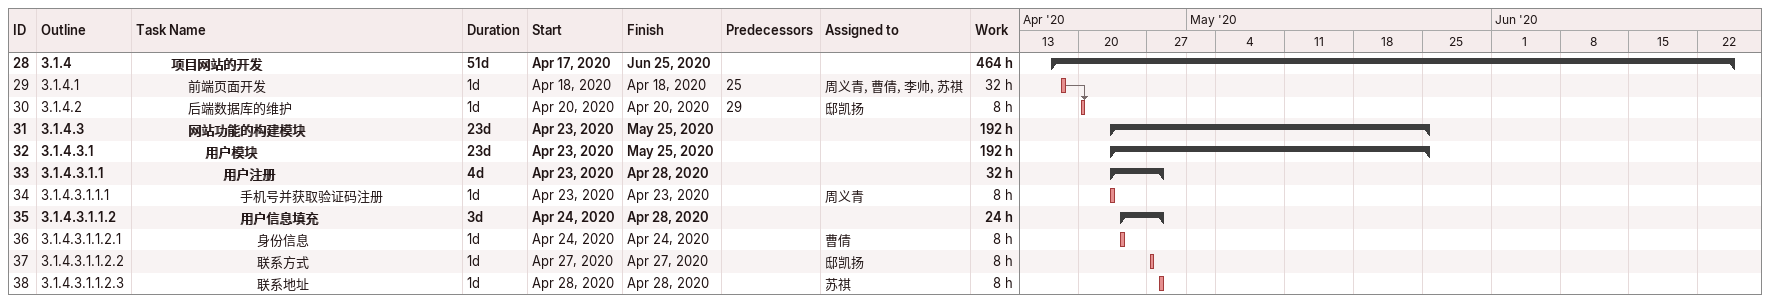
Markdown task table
| ID | WBS | Task | Duration | Start | Finish | Predecessors | Resources | Work (h) |
|---|---|---|---|---|---|---|---|---|
| 28 | 3.1.4 | **项目网站的开发** | 51d | 2020-04-17 | 2020-06-25 |  |  | 464 |
| 29 | 3.1.4.1 | 前端页面开发 | 1d | 2020-04-18 | 2020-04-18 | 25 | 周义青, 曹倩, 李帅, 苏祺 | 32 |
| 30 | 3.1.4.2 | 后端数据库的维护 | 1d | 2020-04-20 | 2020-04-20 | 29 | 邸凯扬 | 8 |
| 31 | 3.1.4.3 | **网站功能的构建模块** | 23d | 2020-04-23 | 2020-05-25 |  |  | 192 |
| 32 | 3.1.4.3.1 | **用户模块** | 23d | 2020-04-23 | 2020-05-25 |  |  | 192 |
| 33 | 3.1.4.3.1.1 | **用户注册** | 4d | 2020-04-23 | 2020-04-28 |  |  | 32 |
| 34 | 3.1.4.3.1.1.1 | 手机号并获取验证码注册 | 1d | 2020-04-23 | 2020-04-23 |  | 周义青 | 8 |
| 35 | 3.1.4.3.1.1.2 | **用户信息填充** | 3d | 2020-04-24 | 2020-04-28 |  |  | 24 |
| 36 | 3.1.4.3.1.1.2.1 | 身份信息 | 1d | 2020-04-24 | 2020-04-24 |  | 曹倩 | 8 |
| 37 | 3.1.4.3.1.1.2.2 | 联系方式 | 1d | 2020-04-27 | 2020-04-27 |  | 邸凯扬 | 8 |
| 38 | 3.1.4.3.1.1.2.3 | 联系地址 | 1d | 2020-04-28 | 2020-04-28 |  | 苏祺 | 8 |
